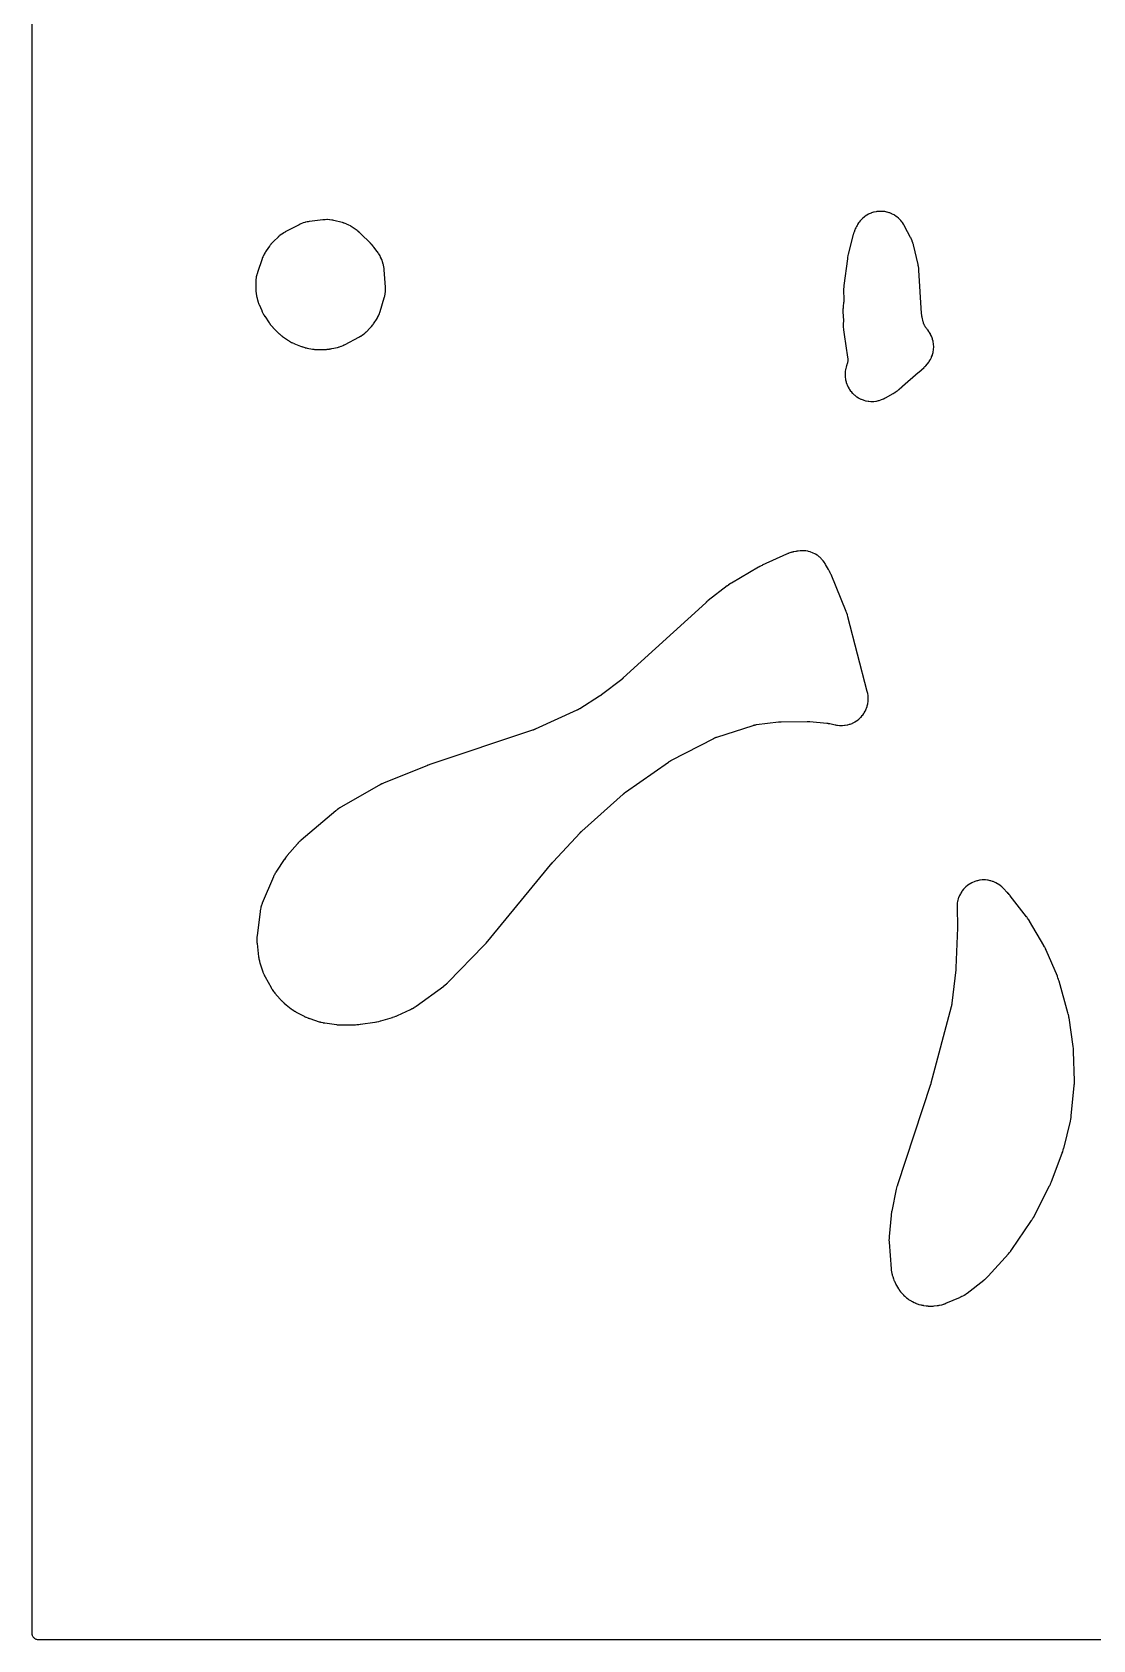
# Model space of a CAD drawing. Header units: millimetres. Extents: x 0 to 300, y 0 to 300.
# Drawn here: x -0.1 to 98.9, y -0.1 to 150 of the extents above; entities that cross this region are included whole.
import ezdxf

# ---------------------------------------------------------------- set-up
doc = ezdxf.new("R2010")
doc.units = ezdxf.units.MM
doc.layers.add('CUT', color=7, linetype='CONTINUOUS')

msp = doc.modelspace()

# ---------------------------------------------------------------- linework, layer by layer
at = {"layer": 'CUT'}
msp.add_lwpolyline([(298.5625, -0.0625), (1.4375, -0.0625), (0.5522, -0.0625), (0.4788, -0.0589), (0.4206, -0.0503), (0.3635, -0.036), (0.3082, -0.0162), (0.255, 0.009), (0.2046, 0.0392), (0.1573, 0.0743), (0.1137, 0.1137), (0.0743, 0.1573), (0.0392, 0.2046), (0.009, 0.255), (-0.0162, 0.3082), (-0.036, 0.3635), (-0.0503, 0.4206), (-0.0589, 0.4788), (-0.0625, 0.5522), (-0.0625, 1.4375), (-0.0625, 298.5575)], dxfattribs=at)
for points in [[(20.8122, 126.8038), (20.8113, 126.7885), (20.8064, 126.6893), (20.8058, 126.674), (20.7955, 126.2366), (20.7953, 126.2207), (20.7956, 126.1177), (20.7958, 126.1019), (20.7976, 126.04), (20.7994, 126.0084), (20.8162, 125.8032), (20.8197, 125.7717), (20.828, 125.7104), (20.8303, 125.6947), (20.8468, 125.593), (20.8496, 125.5774), (20.9167, 125.2241), (20.9199, 125.2084), (20.942, 125.1068), (20.9456, 125.0912), (20.9605, 125.0305), (20.969, 124.9997), (21.0293, 124.8007), (21.0394, 124.7703), (21.0607, 124.7116), (21.0663, 124.6966), (21.1044, 124.5998), (21.1104, 124.585), (21.357, 124.0034), (21.3627, 123.9903), (21.401, 123.9058), (21.407, 123.8929), (21.4312, 123.8427), (21.4442, 123.8173), (21.5324, 123.6542), (21.5466, 123.6295), (21.5754, 123.5818), (21.583, 123.5696), (21.6328, 123.4914), (21.6406, 123.4795), (22.0449, 122.8775), (22.0526, 122.8663), (22.1034, 122.7942), (22.1114, 122.7832), (22.1429, 122.7405), (22.1595, 122.7191), (22.2707, 122.5821), (22.2883, 122.5614), (22.3235, 122.5218), (22.3327, 122.5117), (22.3928, 122.4472), (22.4022, 122.4373), (22.8552, 121.9723), (22.8654, 121.9621), (22.932, 121.8969), (22.9424, 121.887), (22.9833, 121.8488), (23.0048, 121.8297), (23.147, 121.7093), (23.1693, 121.6913), (23.2138, 121.6571), (23.2252, 121.6485), (23.3005, 121.5935), (23.3122, 121.5852), (23.7697, 121.2674), (23.783, 121.2584), (23.8701, 121.2013), (23.8836, 121.1926), (23.9369, 121.1597), (23.9646, 121.1436), (24.1474, 121.0437), (24.1759, 121.0291), (24.2324, 121.002), (24.2469, 120.9953), (24.3421, 120.9528), (24.3568, 120.9464), (24.9631, 120.6949), (24.9782, 120.6888), (25.0768, 120.651), (25.0921, 120.6454), (25.1519, 120.6243), (25.1829, 120.6143), (25.3855, 120.5549), (25.417, 120.5467), (25.4787, 120.5321), (25.4946, 120.5286), (25.5981, 120.5073), (25.6141, 120.5042), (26.1007, 120.4174), (26.1156, 120.4149), (26.2125, 120.4001), (26.2275, 120.3981), (26.2859, 120.3906), (26.316, 120.3876), (26.5115, 120.3727), (26.5416, 120.3712), (26.6006, 120.3697), (26.6157, 120.3695), (26.7137, 120.3694), (26.7288, 120.3696), (27.2941, 120.3836), (27.3088, 120.3842), (27.4042, 120.3889), (27.4189, 120.3898), (27.4762, 120.394), (27.5055, 120.3969), (27.6951, 120.4203), (27.7242, 120.4246), (27.7808, 120.4344), (27.7953, 120.4371), (27.8891, 120.4558), (27.9034, 120.4588), (28.4175, 120.5742), (28.4305, 120.5773), (28.5147, 120.5982), (28.5277, 120.6016), (28.578, 120.6153), (28.6037, 120.6228), (28.7668, 120.6751), (28.8169, 120.6936), (28.9747, 120.7602), (28.9991, 120.7711), (29.0462, 120.7935), (29.0582, 120.7993), (29.1358, 120.8383), (29.1477, 120.8445), (30.4299, 121.5253), (30.443, 121.5324), (30.527, 121.5797), (30.5398, 121.5871), (30.5896, 121.6168), (30.6147, 121.6326), (30.7731, 121.738), (30.8208, 121.7732), (30.9679, 121.8937), (30.9904, 121.913), (31.0334, 121.9519), (31.0443, 121.962), (31.1142, 122.0284), (31.1248, 122.0388), (31.4625, 122.3762), (31.4733, 122.3872), (31.5422, 122.4597), (31.5526, 122.4709), (31.5929, 122.5155), (31.6129, 122.5389), (31.7391, 122.6939), (31.758, 122.7182), (31.7934, 122.7667), (31.8024, 122.7792), (31.8594, 122.8614), (31.868, 122.8741), (32.0665, 123.1767), (32.0743, 123.1888), (32.1238, 123.2684), (32.1313, 123.2807), (32.1599, 123.3293), (32.1739, 123.3545), (32.2601, 123.518), (32.2844, 123.5703), (32.3545, 123.7414), (32.3647, 123.7683), (32.3835, 123.8214), (32.3882, 123.8351), (32.4174, 123.9242), (32.4217, 123.9379), (32.7969, 125.1851), (32.8007, 125.1982), (32.8244, 125.2838), (32.8279, 125.297), (32.8409, 125.3488), (32.847, 125.3755), (32.882, 125.5471), (32.8904, 125.6011), (32.9094, 125.7729), (32.9129, 125.8274), (32.9163, 126.0025), (32.9162, 126.0299), (32.9147, 126.0832), (32.9142, 126.0969), (32.9098, 126.1856), (32.909, 126.1993), (32.7915, 127.8246), (32.79, 127.8416), (32.7789, 127.952), (32.7769, 127.969), (32.7683, 128.035), (32.763, 128.0687), (32.7225, 128.2836), (32.7061, 128.3499), (32.6415, 128.5588), (32.6305, 128.5911), (32.6073, 128.6535), (32.6011, 128.6694), (32.5594, 128.7722), (32.5528, 128.788), (32.5109, 128.8834), (32.5037, 128.8993), (32.4552, 129.0014), (32.4476, 129.017), (32.4167, 129.0775), (32.4, 129.108), (32.2859, 129.303), (32.2674, 129.3325), (32.2298, 129.389), (32.22, 129.4033), (32.1546, 129.4956), (32.1443, 129.5096), (31.8236, 129.9354), (31.8171, 129.9438), (31.7717, 130.002), (31.7648, 130.0106), (31.7343, 130.0482), (31.7192, 130.0661), (31.6233, 130.1754), (31.6081, 130.192), (31.5814, 130.2202), (31.574, 130.2279), (31.5229, 130.28), (31.5146, 130.2884), (30.58, 131.2047), (30.5709, 131.2134), (30.5114, 131.2694), (30.5022, 131.2779), (30.4657, 131.3107), (30.4467, 131.3272), (30.3209, 131.4313), (30.3012, 131.4469), (30.2621, 131.4767), (30.2521, 131.4842), (30.186, 131.5322), (30.1758, 131.5395), (29.8018, 131.7997), (29.7905, 131.8074), (29.7164, 131.8565), (29.7049, 131.8639), (29.6597, 131.8924), (29.6362, 131.9064), (29.4838, 131.9931), (29.4351, 132.0179), (29.2775, 132.0893), (29.2267, 132.1096), (29.0611, 132.1671), (29.0351, 132.1755), (28.9839, 132.1907), (28.9707, 132.1944), (28.8849, 132.2178), (28.8717, 132.2213), (28.094, 132.4142), (28.0807, 132.4173), (27.994, 132.4367), (27.9807, 132.4396), (27.9283, 132.4501), (27.9014, 132.4548), (27.7283, 132.4813), (27.674, 132.4872), (27.5016, 132.4977), (27.447, 132.4985), (27.2719, 132.4933), (27.2447, 132.4918), (27.1914, 132.4878), (27.1778, 132.4866), (27.0895, 132.4779), (27.0759, 132.4764), (25.8082, 132.3221), (25.7948, 132.3203), (25.7078, 132.3077), (25.6944, 132.3056), (25.6423, 132.2969), (25.6157, 132.2918), (25.4461, 132.2554), (25.3938, 132.2417), (25.2304, 132.1909), (25.1795, 132.1725), (25.0192, 132.1062), (24.9945, 132.0954), (24.9466, 132.073), (24.9344, 132.0671), (24.8556, 132.0281), (24.8435, 132.022), (23.5531, 131.347), (23.5407, 131.3403), (23.4613, 131.2964), (23.4491, 131.2895), (23.402, 131.2619), (23.3782, 131.2473), (23.2278, 131.1498), (23.1824, 131.1173), (23.0418, 131.0063), (23.0203, 130.9884), (22.9791, 130.9527), (22.9686, 130.9434), (22.9014, 130.8822), (22.8912, 130.8727), (22.4934, 130.4935), (22.4829, 130.4833), (22.4158, 130.4161), (22.4057, 130.4057), (22.3663, 130.3644), (22.3467, 130.3427), (22.2228, 130.1991), (22.2043, 130.1765), (22.1692, 130.1316), (22.1603, 130.12), (22.1037, 130.0438), (22.0952, 130.032), (21.7858, 129.5936), (21.7777, 129.5819), (21.7261, 129.505), (21.7183, 129.493), (21.6884, 129.4461), (21.6736, 129.4217), (21.5829, 129.2631), (21.557, 129.2124), (21.4818, 129.0459), (21.4707, 129.0197), (21.4502, 128.9679), (21.4451, 128.9546), (21.413, 128.8677), (21.4083, 128.8543), (20.9622, 127.5502), (20.9575, 127.5357), (20.9277, 127.4409), (20.9233, 127.4262), (20.9069, 127.3688), (20.8993, 127.3392), (20.855, 127.1483), (20.8443, 127.0881), (20.8197, 126.8937), (20.8167, 126.8633)], [(75.5977, 123.9781), (75.5978, 123.9671), (75.5997, 123.8914), (75.6001, 123.8792), (75.6362, 123.0778), (75.6371, 123.045), (75.6377, 122.968), (75.6375, 122.9388), (75.6365, 122.9147), (75.6332, 122.856), (75.6314, 122.8307), (75.6259, 122.7665), (75.6241, 122.7345), (75.6177, 122.5291), (75.6191, 122.465), (75.6344, 122.2629), (75.6427, 122.1993), (75.6827, 121.9828), (75.6865, 121.9637), (75.6913, 121.9416), (75.6952, 121.923), (75.7036, 121.8803), (75.7075, 121.8591), (75.716, 121.8097), (75.7194, 121.7884), (76.0306, 119.6742), (76.0358, 119.6319), (76.0419, 119.5704), (76.0435, 119.5543), (76.0459, 119.5074), (76.0462, 119.5024), (76.0464, 119.4978), (76.0465, 119.4968), (76.0479, 119.4693), (76.048, 119.4472), (76.048, 119.4364), (76.048, 119.4341), (76.0481, 119.4264), (76.0481, 119.4126), (76.0474, 119.3971), (76.0469, 119.3856), (76.0463, 119.3708), (76.0455, 119.3515), (76.0444, 119.3275), (76.0402, 119.2808), (76.0393, 119.271), (76.0393, 119.2709), (76.0392, 119.2705), (76.0299, 119.2034), (76.0276, 119.1867), (76.0172, 119.1313), (76.0172, 119.131), (75.9976, 119.0481), (75.976, 118.9731), (75.9633, 118.9325), (75.9321, 118.8406), (75.9276, 118.8267), (75.9106, 118.7724), (75.9026, 118.7444), (75.8556, 118.5637), (75.8437, 118.5066), (75.8149, 118.3247), (75.8086, 118.2668), (75.7975, 118.0829), (75.7968, 118.0247), (75.8037, 117.8406), (75.8087, 117.7826), (75.8333, 117.6), (75.8439, 117.5428), (75.8861, 117.3635), (75.9022, 117.3075), (75.9617, 117.1332), (75.9831, 117.079), (76.0592, 116.9112), (76.0858, 116.8594), (76.1777, 116.6998), (76.2092, 116.6508), (76.3162, 116.5009), (76.3523, 116.4552), (76.4734, 116.3163), (76.5138, 116.2743), (76.6477, 116.1479), (76.6919, 116.11), (76.8375, 115.9972), (76.8852, 115.9638), (77.0411, 115.8656), (77.0918, 115.8369), (77.2564, 115.7543), (77.3097, 115.7307), (77.4815, 115.6644), (77.5368, 115.6461), (77.7143, 115.5968), (77.7711, 115.584), (77.9525, 115.5522), (78.0103, 115.5449), (78.194, 115.5308), (78.2522, 115.5291), (78.4364, 115.5329), (78.4945, 115.5369), (78.6774, 115.5585), (78.7349, 115.5682), (78.9148, 115.6074), (78.9711, 115.6226), (79.1464, 115.6791), (79.2009, 115.6997), (79.3722, 115.7739), (79.3987, 115.7862), (79.4497, 115.8113), (79.4627, 115.8179), (79.5466, 115.8618), (79.5594, 115.8687), (80.2856, 116.2712), (80.2995, 116.2792), (80.3896, 116.3323), (80.4033, 116.3407), (80.4565, 116.374), (80.4833, 116.3918), (80.6542, 116.5121), (80.6801, 116.5314), (80.7294, 116.5702), (80.7419, 116.5803), (80.8223, 116.6472), (80.8345, 116.6577), (80.8709, 116.6896), (80.8769, 116.6949), (80.8774, 116.6953), (80.8831, 116.7003), (80.8873, 116.704), (80.8972, 116.7126), (80.9015, 116.7163), (80.9421, 116.7511), (80.9475, 116.7557), (81.0819, 116.8737), (81.0872, 116.8784), (81.134, 116.9204), (81.149, 116.9338), (81.1552, 116.9393), (82.6081, 118.2154), (82.677, 118.276), (82.9196, 118.489), (83.171, 118.7099), (83.1821, 118.7198), (83.2533, 118.7856), (83.2641, 118.7958), (83.3059, 118.8363), (83.3268, 118.8576), (83.4571, 118.9973), (83.4955, 119.0429), (83.6098, 119.1927), (83.6435, 119.2419), (83.7423, 119.4023), (83.771, 119.4546), (83.8534, 119.624), (83.8768, 119.6789), (83.9419, 119.8557), (83.9598, 119.9125), (84.0071, 120.0949), (84.0191, 120.1533), (84.0481, 120.3395), (84.0544, 120.3988), (84.0647, 120.5869), (84.065, 120.6465), (84.0567, 120.8348), (84.0511, 120.8941), (84.0241, 121.0806), (84.0126, 121.1391), (83.9673, 121.322), (83.9501, 121.379), (83.8868, 121.5565), (83.864, 121.6116), (83.7834, 121.7819), (83.7553, 121.8345), (83.6582, 121.996), (83.625, 122.0455), (83.5108, 122.1986), (83.4924, 122.2221), (83.4508, 122.2725), (83.4457, 122.2786), (83.4277, 122.2998), (83.4023, 122.3312), (83.3553, 122.3918), (83.3074, 122.46), (83.2776, 122.5069), (83.2362, 122.5793), (83.2109, 122.6288), (83.1763, 122.7047), (83.1557, 122.7563), (83.1284, 122.8351), (83.1067, 122.9084), (83.0958, 122.9487), (82.9843, 123.4017), (82.9819, 123.4115), (82.978, 123.428), (82.9697, 123.4677), (82.957, 123.5352), (82.952, 123.5652), (82.9515, 123.5684), (82.9474, 123.5985), (82.9394, 123.6668), (82.9355, 123.7072), (82.9343, 123.724), (82.9336, 123.7341), (82.6868, 127.7752), (82.6858, 127.7881), (82.6789, 127.8717), (82.6777, 127.8846), (82.6725, 127.9347), (82.6692, 127.9604), (82.6446, 128.1263), (82.6403, 128.1518), (82.6308, 128.2013), (82.6282, 128.214), (82.6106, 128.296), (82.6077, 128.3086), (82.1704, 130.15), (82.1673, 130.1623), (82.1465, 130.2422), (82.1432, 130.2545), (82.1297, 130.3023), (82.1223, 130.3266), (82.0714, 130.4813), (82.0535, 130.5288), (81.9896, 130.6787), (81.9792, 130.7019), (81.9578, 130.7467), (81.9522, 130.7581), (81.9151, 130.8318), (81.9093, 130.8431), (81.354, 131.891), (81.3469, 131.9041), (81.2994, 131.9885), (81.292, 132.0014), (81.2622, 132.0514), (81.2464, 132.0766), (81.1407, 132.2355), (81.1053, 132.2835), (80.9861, 132.4292), (80.9461, 132.4733), (80.813, 132.6065), (80.7688, 132.6465), (80.6232, 132.7658), (80.5753, 132.8012), (80.4185, 132.9055), (80.3674, 132.9359), (80.201, 133.0242), (80.1471, 133.0494), (79.9728, 133.1207), (79.9167, 133.1405), (79.7362, 133.1942), (79.6783, 133.2083), (79.4934, 133.2438), (79.4345, 133.2521), (79.247, 133.2692), (79.1874, 133.2716), (78.9992, 133.2699), (78.9397, 133.2664), (78.7525, 133.2461), (78.6937, 133.2368), (78.5095, 133.198), (78.4519, 133.1828), (78.2724, 133.126), (78.2166, 133.1052), (78.0436, 133.0308), (77.9901, 133.0046), (77.8254, 132.9135), (77.7747, 132.8821), (77.6198, 132.7751), (77.5726, 132.7388), (77.4291, 132.6169), (77.3856, 132.5762), (77.2549, 132.4407), (77.2157, 132.3958), (77.0991, 132.2481), (77.0645, 132.1995), (76.9617, 132.0387), (76.9463, 132.0132), (76.9174, 131.9627), (76.9102, 131.9497), (76.8642, 131.8645), (76.8573, 131.8513), (76.8043, 131.7469), (76.7971, 131.7321), (76.7513, 131.6354), (76.7445, 131.6204), (76.7186, 131.5616), (76.7061, 131.5311), (76.6308, 131.3309), (76.6201, 131.2998), (76.6008, 131.2385), (76.5961, 131.2228), (76.5668, 131.1199), (76.5625, 131.104), (76.0963, 129.2791), (76.0922, 129.2617), (76.0668, 129.1484), (76.0631, 129.1309), (76.0355, 128.9877), (76.0324, 128.9701), (76.0138, 128.8554), (76.0112, 128.8377), (75.6857, 126.3648), (75.6844, 126.3542), (75.676, 126.2801), (75.6748, 126.2691), (75.6702, 126.2204), (75.6685, 126.1969), (75.6603, 126.0504), (75.6595, 126.0277), (75.6588, 125.9884), (75.6587, 125.9777), (75.6588, 125.904), (75.6589, 125.8921), (75.6754, 125.0692), (75.6755, 125.0401), (75.6747, 124.9717), (75.6738, 124.9424), (75.6722, 124.907), (75.6705, 124.8777), (75.6652, 124.8096), (75.6624, 124.7805), (75.6166, 124.3651), (75.6166, 124.365), (75.6154, 124.3541), (75.6084, 124.2779), (75.6075, 124.2665), (75.6039, 124.2164), (75.6026, 124.1923), (75.5977, 124.0417), (75.5974, 124.0184)], [(20.9115, 65.028), (20.9126, 65.0157), (20.9207, 64.9361), (20.9221, 64.9239), (21.0717, 63.703), (21.0736, 63.6892), (21.0867, 63.5994), (21.0889, 63.5856), (21.098, 63.5319), (21.1034, 63.5045), (21.142, 63.3274), (21.1486, 63.3003), (21.1627, 63.2476), (21.1665, 63.2342), (21.192, 63.1471), (21.196, 63.1338), (21.4356, 62.381), (21.4402, 62.3669), (21.4716, 62.2761), (21.4766, 62.2622), (21.4968, 62.2081), (21.5078, 62.1806), (21.5838, 62.0041), (21.5962, 61.9773), (21.6216, 61.9254), (21.6283, 61.9122), (21.6728, 61.827), (21.6798, 61.814), (22.2283, 60.8224), (22.2359, 60.8089), (22.2868, 60.7223), (22.2948, 60.7091), (22.3267, 60.6579), (22.3437, 60.632), (22.4585, 60.4673), (22.4768, 60.4423), (22.5138, 60.3947), (22.5234, 60.3826), (22.587, 60.3048), (22.5969, 60.293), (23.0658, 59.7491), (23.0749, 59.7387), (23.1353, 59.6718), (23.1447, 59.6616), (23.1819, 59.6223), (23.2014, 59.6026), (23.3311, 59.4776), (23.3515, 59.4589), (23.3922, 59.4231), (23.4027, 59.4141), (23.4717, 59.3562), (23.4825, 59.3474), (24.1036, 58.8507), (24.1146, 58.8421), (24.1864, 58.7874), (24.1975, 58.7791), (24.2415, 58.7472), (24.2643, 58.7314), (24.4151, 58.6321), (24.4386, 58.6174), (24.4853, 58.5897), (24.4973, 58.5828), (24.576, 58.5385), (24.5882, 58.5318), (25.3227, 58.1407), (25.3347, 58.1345), (25.4126, 58.0952), (25.4246, 58.0893), (25.472, 58.0667), (25.4965, 58.0557), (25.6571, 57.9878), (25.6821, 57.978), (25.7312, 57.9597), (25.7439, 57.9552), (25.8264, 57.9267), (25.8391, 57.9225), (26.7318, 57.6362), (26.7439, 57.6324), (26.8229, 57.6089), (26.8351, 57.6054), (26.8829, 57.5923), (26.9075, 57.5861), (27.0681, 57.5492), (27.0929, 57.5441), (27.1417, 57.535), (27.1542, 57.5328), (27.2355, 57.5195), (27.2481, 57.5176), (28.3263, 57.3643), (28.3372, 57.3629), (28.4138, 57.3534), (28.4252, 57.3521), (28.4755, 57.3469), (28.4997, 57.3448), (28.6513, 57.3353), (28.6747, 57.3343), (28.7154, 57.3333), (28.7264, 57.3331), (28.8027, 57.3327), (28.815, 57.3328), (30.0876, 57.3519), (30.1073, 57.3525), (30.2344, 57.3586), (30.2539, 57.3598), (30.4131, 57.3727), (30.4326, 57.3746), (30.5591, 57.3889), (30.5785, 57.3914), (31.9213, 57.5885), (31.943, 57.5921), (32.0841, 57.6181), (32.1057, 57.6225), (32.2813, 57.6617), (32.3028, 57.6669), (32.4415, 57.7032), (32.4628, 57.7092), (33.5495, 58.0369), (33.5695, 58.0433), (33.6986, 58.0873), (33.7184, 58.0944), (33.8784, 58.1551), (33.8979, 58.1629), (34.0236, 58.2158), (34.0428, 58.2242), (35.2411, 58.7779), (35.2543, 58.7842), (35.3399, 58.8264), (35.353, 58.833), (35.4038, 58.8596), (35.4294, 58.8738), (35.5939, 58.9703), (35.6188, 58.9858), (35.6668, 59.0172), (35.679, 59.0254), (35.7575, 59.0795), (35.7694, 59.088), (38.3472, 60.9619), (38.3575, 60.9695), (38.4236, 61.0197), (38.4337, 61.0276), (38.4727, 61.0586), (38.4924, 61.0749), (38.6179, 61.1836), (38.6368, 61.2007), (38.6731, 61.235), (38.6823, 61.2438), (38.7415, 61.3021), (38.7505, 61.3111), (42.0876, 64.7396), (42.0961, 64.7485), (42.1509, 64.8071), (42.1592, 64.8162), (42.2264, 64.8912), (42.2345, 64.9005), (42.2868, 64.9613), (42.2947, 64.9707), (48.4665, 72.4539), (48.4699, 72.4579), (48.4776, 72.4672), (48.481, 72.4712), (48.489, 72.4807), (48.4931, 72.4856), (48.5028, 72.4969), (48.507, 72.5018), (48.5119, 72.5074), (48.5161, 72.5122), (48.526, 72.5234), (48.5297, 72.5276), (48.5378, 72.5366), (48.5494, 72.5494), (48.5546, 72.555), (51.0667, 75.2705), (51.0741, 75.2784), (51.0915, 75.2967), (51.0989, 75.3045), (51.108, 75.3139), (51.1156, 75.3216), (51.1333, 75.3394), (51.1409, 75.347), (51.1498, 75.3557), (51.1575, 75.3632), (51.1756, 75.3806), (51.1835, 75.388), (51.1931, 75.397), (51.201, 75.4043), (51.2195, 75.4213), (51.2275, 75.4285), (55.1033, 78.8864), (55.1132, 78.895), (55.1362, 78.9149), (55.1461, 78.9234), (55.1583, 78.9337), (55.1683, 78.942), (55.1919, 78.9612), (55.2021, 78.9694), (55.2138, 78.9787), (55.2241, 78.9868), (55.2482, 79.0053), (55.2586, 79.0132), (55.2714, 79.0228), (55.2819, 79.0305), (55.3065, 79.0484), (55.3172, 79.0559), (59.3224, 81.87), (59.3348, 81.8786), (59.3638, 81.8983), (59.3763, 81.9066), (59.3917, 81.9166), (59.4043, 81.9248), (59.434, 81.9435), (59.4468, 81.9514), (59.4616, 81.9604), (59.4745, 81.9681), (59.5048, 81.9858), (59.5179, 81.9933), (59.5339, 82.0022), (59.547, 82.0095), (59.5779, 82.0262), (59.5912, 82.0332), (63.5367, 84.081), (63.5451, 84.0853), (63.5582, 84.0919), (63.5799, 84.1025), (63.6092, 84.1164), (63.6355, 84.1283), (63.6564, 84.1374), (63.6685, 84.1425), (63.673, 84.1444), (63.6992, 84.1548), (63.7581, 84.1772), (63.7936, 84.1899), (63.8057, 84.1939), (63.8147, 84.1968), (67.2167, 85.2904), (67.2268, 85.2936), (67.2425, 85.2985), (67.2685, 85.3061), (67.3036, 85.3157), (67.3349, 85.3238), (67.3598, 85.3297), (67.3741, 85.3329), (67.3794, 85.3341), (67.4105, 85.3404), (67.4799, 85.3532), (67.5217, 85.3598), (67.5358, 85.3617), (67.5463, 85.3631), (69.5706, 85.6133), (69.583, 85.6147), (69.6119, 85.6179), (69.6242, 85.6191), (69.6394, 85.6206), (69.6517, 85.6217), (69.6807, 85.624), (69.6931, 85.625), (69.7074, 85.6259), (69.7198, 85.6267), (69.7488, 85.6283), (69.7612, 85.6288), (69.7764, 85.6294), (69.7888, 85.6299), (69.8178, 85.6306), (69.8303, 85.6309), (72.2448, 85.6607), (72.2568, 85.6608), (72.2849, 85.6607), (72.2969, 85.6606), (72.3116, 85.6604), (72.3237, 85.6602), (72.3517, 85.6594), (72.3637, 85.659), (72.3776, 85.6584), (72.3896, 85.6578), (72.4176, 85.6563), (72.4296, 85.6556), (72.4443, 85.6546), (72.4563, 85.6537), (72.4842, 85.6514), (72.4962, 85.6504), (74.0986, 85.4983), (74.1119, 85.497), (74.1429, 85.4936), (74.1562, 85.492), (74.1724, 85.49), (74.1856, 85.4882), (74.2165, 85.4839), (74.2298, 85.4819), (74.2449, 85.4796), (74.2581, 85.4774), (74.2889, 85.4722), (74.3021, 85.4698), (74.3181, 85.4669), (74.3312, 85.4643), (74.3618, 85.4582), (74.3749, 85.4554), (74.8747, 85.3471), (74.889, 85.3442), (74.9819, 85.3264), (74.9962, 85.3238), (75.0523, 85.3145), (75.0811, 85.3104), (75.2663, 85.2887), (75.3244, 85.2848), (75.5083, 85.2812), (75.5665, 85.2829), (75.7499, 85.2972), (75.8076, 85.3045), (75.9888, 85.3364), (76.0455, 85.3493), (76.2227, 85.3987), (76.278, 85.417), (76.4496, 85.4833), (76.5028, 85.5068), (76.6672, 85.5894), (76.7178, 85.6181), (76.8734, 85.7162), (76.9211, 85.7496), (77.0664, 85.8623), (77.1106, 85.9002), (77.2444, 86.0265), (77.2847, 86.0684), (77.4056, 86.2071), (77.4417, 86.2528), (77.5486, 86.4025), (77.5801, 86.4514), (77.672, 86.6108), (77.6985, 86.6626), (77.7746, 86.8301), (77.796, 86.8842), (77.8554, 87.0583), (77.8716, 87.1142), (77.9138, 87.2932), (77.9245, 87.3504), (77.9492, 87.5327), (77.9542, 87.5907), (77.9612, 87.7745), (77.9606, 87.8327), (77.9497, 88.0164), (77.9435, 88.0742), (77.9145, 88.2585), (77.9093, 88.2871), (77.8977, 88.3427), (77.8946, 88.3569), (77.8731, 88.4491), (77.8697, 88.4632), (76.0661, 95.4356), (76.0606, 95.4554), (76.0228, 95.5832), (76.0167, 95.6028), (75.9638, 95.7615), (75.957, 95.7808), (75.9106, 95.9058), (75.9031, 95.9249), (74.4846, 99.3767), (74.4763, 99.396), (74.4201, 99.5202), (74.4111, 99.5392), (74.3352, 99.6925), (74.3256, 99.7111), (74.2608, 99.8311), (74.2505, 99.8494), (73.9808, 100.3099), (73.9733, 100.3223), (73.9239, 100.4023), (73.9161, 100.4145), (73.8852, 100.4618), (73.8689, 100.4857), (73.7602, 100.6359), (73.724, 100.6811), (73.603, 100.8183), (73.5627, 100.8598), (73.4291, 100.9847), (73.3849, 101.0221), (73.2399, 101.1336), (73.1924, 101.1666), (73.0373, 101.2635), (72.9868, 101.2918), (72.823, 101.3734), (72.7701, 101.3966), (72.5993, 101.4621), (72.5443, 101.4801), (72.368, 101.5288), (72.3115, 101.5415), (72.1313, 101.5729), (72.0739, 101.5801), (71.8915, 101.5941), (71.8337, 101.5957), (71.6508, 101.592), (71.5931, 101.588), (71.4089, 101.5665), (71.3802, 101.5624), (71.3245, 101.5531), (71.3102, 101.5506), (71.2179, 101.5329), (71.2037, 101.53), (70.9661, 101.4786), (70.9504, 101.475), (70.8486, 101.4501), (70.833, 101.4461), (70.7723, 101.4295), (70.7415, 101.4202), (70.5427, 101.3542), (70.5124, 101.3432), (70.4539, 101.3202), (70.4389, 101.3141), (70.3425, 101.2732), (70.3277, 101.2667), (68.0707, 100.2369), (68.0569, 100.2304), (67.9678, 100.187), (67.9541, 100.1801), (67.8436, 100.1228), (67.8302, 100.1155), (67.7434, 100.0676), (67.7301, 100.0601), (65.1978, 98.5771), (65.1816, 98.5673), (65.0772, 98.5016), (65.0613, 98.4913), (64.933, 98.4048), (64.9175, 98.394), (64.8175, 98.3219), (64.8023, 98.3106), (63.0338, 96.9487), (63.0239, 96.9408), (62.9599, 96.8894), (62.9501, 96.8813), (62.8712, 96.815), (62.8616, 96.8068), (62.7998, 96.7527), (62.7904, 96.7443), (55.1032, 89.7181), (55.0961, 89.7117), (55.0796, 89.6969), (55.0725, 89.6906), (55.0637, 89.6829), (55.0565, 89.6767), (55.0397, 89.6623), (55.0324, 89.6561), (55.0239, 89.649), (55.0166, 89.6429), (54.9994, 89.6288), (54.992, 89.6228), (54.983, 89.6155), (54.9755, 89.6096), (54.958, 89.5958), (54.9505, 89.59), (53.0638, 88.1382), (53.0553, 88.1318), (53.0353, 88.1168), (53.0267, 88.1104), (53.0162, 88.1027), (53.0075, 88.0965), (52.9873, 88.082), (52.9785, 88.0758), (52.9684, 88.0688), (52.9596, 88.0627), (52.939, 88.0487), (52.9301, 88.0428), (52.9192, 88.0356), (52.9103, 88.0297), (52.8893, 88.0162), (52.8803, 88.0105), (51.0302, 86.8484), (51.0175, 86.8406), (50.9877, 86.8225), (50.9749, 86.8149), (50.9591, 86.8057), (50.9462, 86.7983), (50.9158, 86.7813), (50.9027, 86.7741), (50.8876, 86.766), (50.8744, 86.759), (50.8435, 86.743), (50.8302, 86.7362), (50.8139, 86.7281), (50.8005, 86.7216), (50.769, 86.7066), (50.7555, 86.7003), (46.8638, 84.9243), (46.8529, 84.9194), (46.8272, 84.9081), (46.8161, 84.9033), (46.8026, 84.8976), (46.7915, 84.8929), (46.7655, 84.8823), (46.7543, 84.8778), (46.7414, 84.8728), (46.7302, 84.8685), (46.7039, 84.8585), (46.6927, 84.8543), (46.6788, 84.8493), (46.6675, 84.8453), (46.641, 84.8361), (46.6296, 84.8322), (37.0481, 81.6448), (37.0394, 81.6418), (36.9791, 81.6208), (36.9699, 81.6174), (36.8952, 81.5899), (36.8862, 81.5865), (36.8275, 81.5638), (36.8179, 81.56), (32.7282, 79.8974), (32.7097, 79.8896), (32.5905, 79.8364), (32.5723, 79.8279), (32.425, 79.7561), (32.4071, 79.747), (32.2917, 79.686), (32.2741, 79.6763), (28.7296, 77.6463), (28.7178, 77.6393), (28.6414, 77.5933), (28.6298, 77.5861), (28.5845, 77.5573), (28.5617, 77.5421), (28.4158, 77.4398), (28.3937, 77.4235), (28.3513, 77.3908), (28.3405, 77.3823), (28.2712, 77.3262), (28.2607, 77.3175), (25.0442, 74.5917), (25.0358, 74.5844), (24.9776, 74.5332), (24.969, 74.5255), (24.9316, 74.4912), (24.9138, 74.4743), (24.8055, 74.3668), (24.7891, 74.3499), (24.7612, 74.32), (24.7538, 74.3118), (24.7026, 74.2548), (24.6944, 74.2455), (23.7381, 73.1346), (23.7264, 73.1206), (23.6518, 73.0284), (23.6405, 73.014), (23.5505, 72.8955), (23.5396, 72.8808), (23.4708, 72.7842), (23.4604, 72.7692), (22.7364, 71.6855), (22.7286, 71.6735), (22.6788, 71.5949), (22.6712, 71.5827), (22.6424, 71.5348), (22.6283, 71.5099), (22.5401, 71.3461), (22.5272, 71.3206), (22.5031, 71.2701), (22.4971, 71.2571), (22.4589, 71.1722), (22.4532, 71.1591), (21.4122, 68.6834), (21.4071, 68.6707), (21.3744, 68.5879), (21.3696, 68.5751), (21.3511, 68.5249), (21.3422, 68.499), (21.2892, 68.3316), (21.2751, 68.2787), (21.2376, 68.1072), (21.2323, 68.0804), (21.2233, 68.0276), (21.2211, 68.0141), (21.2081, 67.9261), (21.2062, 67.9125), (20.9228, 65.6415), (20.9214, 65.6293), (20.9132, 65.5497), (20.912, 65.5374), (20.908, 65.4895), (20.9065, 65.465), (20.8998, 65.3073), (20.8998, 65.2581), (20.9061, 65.1005), (20.9076, 65.0759)], [(79.8949, 37.2289), (79.8952, 37.2037), (79.897, 37.1543), (79.8976, 37.1417), (79.9023, 37.0598), (79.9031, 37.0472), (80.0962, 34.5777), (80.0978, 34.5598), (80.1104, 34.4438), (80.1126, 34.4259), (80.1222, 34.3566), (80.1282, 34.3212), (80.1741, 34.0925), (80.1822, 34.0575), (80.2, 33.9898), (80.2048, 33.9725), (80.2379, 33.8606), (80.2433, 33.8435), (80.3084, 33.6454), (80.3139, 33.6292), (80.3516, 33.5247), (80.3576, 33.5087), (80.382, 33.4467), (80.3954, 33.4153), (80.4882, 33.2137), (80.5034, 33.183), (80.5346, 33.1242), (80.5429, 33.1092), (80.5977, 33.0127), (80.6064, 32.9979), (80.7784, 32.7143), (80.7853, 32.7033), (80.8308, 32.6319), (80.8379, 32.6209), (80.8662, 32.5786), (80.8811, 32.5573), (80.9798, 32.4225), (81.0124, 32.3819), (81.1224, 32.2562), (81.14, 32.237), (81.1751, 32.2001), (81.1842, 32.1908), (81.244, 32.1309), (81.2533, 32.1218), (81.3637, 32.0158), (81.3747, 32.0055), (81.4472, 31.9394), (81.4584, 31.9294), (81.5029, 31.8908), (81.5262, 31.8716), (81.6784, 31.7524), (81.7277, 31.7176), (81.8911, 31.6143), (81.917, 31.5988), (81.9683, 31.5699), (81.9815, 31.5627), (82.0681, 31.5167), (82.0815, 31.5098), (82.2354, 31.4329), (82.2495, 31.4261), (82.3415, 31.3831), (82.3558, 31.3766), (82.4117, 31.3523), (82.4407, 31.3405), (82.6282, 31.2702), (82.6878, 31.2513), (82.8816, 31.2008), (82.912, 31.1937), (82.9718, 31.1814), (82.9872, 31.1785), (83.0872, 31.1606), (83.1026, 31.1581), (83.355, 31.1198), (83.3681, 31.118), (83.453, 31.107), (83.4661, 31.1054), (83.5172, 31.1), (83.5435, 31.0977), (83.712, 31.0871), (83.7647, 31.0861), (83.9335, 31.0904), (83.9598, 31.0916), (84.0111, 31.0952), (84.0243, 31.0962), (84.1095, 31.104), (84.1226, 31.1053), (84.3874, 31.1353), (84.4019, 31.1372), (84.4961, 31.1502), (84.5106, 31.1524), (84.567, 31.1616), (84.5958, 31.167), (84.7793, 31.2062), (84.8359, 31.2212), (85.0147, 31.2781), (85.0423, 31.2876), (85.0959, 31.3076), (85.1096, 31.3129), (85.1979, 31.3483), (85.2114, 31.3539), (86.563, 31.9344), (86.5746, 31.9395), (86.6497, 31.9737), (86.6612, 31.9791), (86.706, 32.0006), (86.7286, 32.012), (86.8722, 32.0887), (86.9159, 32.1145), (87.0525, 32.203), (87.0735, 32.2172), (87.114, 32.2459), (87.1242, 32.2534), (87.1905, 32.3026), (87.2006, 32.3102), (88.7455, 33.5082), (88.7557, 33.5163), (88.8215, 33.5696), (88.8316, 33.5779), (88.8704, 33.6109), (88.8899, 33.6281), (89.0142, 33.7431), (89.0329, 33.7612), (89.0688, 33.7974), (89.0778, 33.8067), (89.1361, 33.8681), (89.145, 33.8777), (91.0364, 35.9596), (91.0503, 35.9754), (91.1387, 36.0799), (91.152, 36.0962), (91.2583, 36.231), (91.271, 36.2478), (91.3518, 36.3582), (91.364, 36.3754), (93.1338, 38.9784), (93.1438, 38.9937), (93.2076, 39.0939), (93.2172, 39.1095), (93.2933, 39.2377), (93.3024, 39.2535), (93.36, 39.3575), (93.3686, 39.3736), (94.8879, 42.3262), (94.8955, 42.3416), (94.9438, 42.4424), (94.951, 42.4581), (95.008, 42.5863), (95.0147, 42.6021), (95.0571, 42.7056), (95.0634, 42.7216), (96.0607, 45.367), (96.0669, 45.3841), (96.1051, 45.4957), (96.1108, 45.513), (96.1545, 45.6545), (96.1596, 45.6719), (96.1911, 45.7857), (96.1957, 45.8032), (96.8199, 48.3602), (96.8245, 48.3809), (96.8525, 48.5162), (96.8565, 48.5371), (96.8855, 48.7079), (96.8887, 48.729), (96.9071, 48.8659), (96.9095, 48.887), (97.1803, 51.6497), (97.1818, 51.6681), (97.1898, 51.7879), (97.1908, 51.8064), (97.1962, 51.957), (97.1966, 51.9755), (97.1972, 52.0956), (97.197, 52.114), (97.1271, 54.8544), (97.1264, 54.8724), (97.1199, 54.989), (97.1186, 55.007), (97.1061, 55.1531), (97.1043, 55.171), (97.0908, 55.2871), (97.0885, 55.3049), (96.6945, 57.995), (96.6914, 58.014), (96.6694, 58.1368), (96.6657, 58.1556), (96.6332, 58.3087), (96.6289, 58.3274), (96.5991, 58.4486), (96.5942, 58.4672), (95.768, 61.4132), (95.7624, 61.4319), (95.7242, 61.553), (95.718, 61.5715), (95.6651, 61.7217), (95.6583, 61.74), (95.6123, 61.8583), (95.6049, 61.8764), (94.5627, 64.3166), (94.555, 64.3339), (94.5031, 64.4455), (94.4948, 64.4626), (94.4253, 64.6005), (94.4165, 64.6173), (94.3577, 64.7254), (94.3484, 64.7419), (93.0153, 67.0174), (93.005, 67.0343), (92.9364, 67.143), (92.9256, 67.1595), (92.835, 67.2931), (92.8237, 67.3092), (92.748, 67.4132), (92.7361, 67.429), (91.211, 69.3866), (91.2007, 69.3995), (91.1323, 69.4824), (91.1216, 69.495), (91.0331, 69.5966), (91.022, 69.6089), (90.9492, 69.6879), (90.9379, 69.6999), (90.5792, 70.0683), (90.5686, 70.0789), (90.4989, 70.147), (90.4881, 70.1573), (90.4452, 70.1972), (90.4227, 70.2171), (90.2755, 70.3407), (90.2277, 70.3769), (90.0711, 70.4838), (90.02, 70.5151), (89.8535, 70.6058), (89.7994, 70.6318), (89.6247, 70.7054), (89.5684, 70.7259), (89.3872, 70.7817), (89.3291, 70.7965), (89.1432, 70.8339), (89.0839, 70.8428), (88.8952, 70.8615), (88.8353, 70.8644), (88.6458, 70.8642), (88.5859, 70.8611), (88.3973, 70.842), (88.338, 70.8329), (88.1522, 70.795), (88.0941, 70.7801), (87.9131, 70.7239), (87.8568, 70.7033), (87.6822, 70.6292), (87.6283, 70.6031), (87.462, 70.512), (87.4109, 70.4806), (87.2546, 70.3734), (87.2069, 70.337), (87.062, 70.2147), (87.0182, 70.1738), (86.8862, 70.0376), (86.8467, 69.9925), (86.729, 69.8439), (86.6942, 69.7951), (86.592, 69.6354), (86.5622, 69.5834), (86.4764, 69.4143), (86.4519, 69.3596), (86.3834, 69.1828), (86.3646, 69.1258), (86.3141, 68.9431), (86.301, 68.8846), (86.269, 68.6977), (86.2618, 68.6382), (86.2485, 68.4464), (86.2471, 68.4165), (86.246, 68.3579), (86.2458, 68.3429), (86.2464, 68.2455), (86.2466, 68.2305), (86.2972, 66.5637), (86.2973, 66.5573), (86.2977, 66.5423), (86.2978, 66.5359), (86.298, 66.5205), (86.2981, 66.5126), (86.2983, 66.4941), (86.2983, 66.4862), (86.2983, 66.4771), (86.2982, 66.4692), (86.298, 66.4507), (86.2979, 66.4428), (86.2978, 66.4387), (86.2976, 66.4294), (86.297, 66.4075), (86.2966, 66.3982), (86.1469, 62.6535), (86.1466, 62.6464), (86.1458, 62.6296), (86.1454, 62.6224), (86.1444, 62.6054), (86.1439, 62.5966), (86.1426, 62.5761), (86.1419, 62.5673), (86.1412, 62.5572), (86.1405, 62.5484), (86.1387, 62.5278), (86.1379, 62.519), (86.1375, 62.5145), (86.1364, 62.5041), (86.1338, 62.4799), (86.1327, 62.4696), (85.7619, 59.3515), (85.7599, 59.3358), (85.7549, 59.299), (85.7526, 59.2833), (85.7497, 59.2644), (85.7471, 59.2488), (85.7408, 59.2125), (85.738, 59.197), (85.7346, 59.1792), (85.7315, 59.1637), (85.7239, 59.1276), (85.7206, 59.1121), (85.7163, 59.0933), (85.7126, 59.0779), (85.7038, 59.0421), (85.6999, 59.0268), (83.8098, 51.894), (83.8084, 51.8887), (83.8051, 51.8764), (83.8036, 51.8711), (83.8001, 51.8585), (83.7983, 51.852), (83.794, 51.8369), (83.7921, 51.8304), (83.7899, 51.823), (83.788, 51.8165), (83.7834, 51.8015), (83.7817, 51.7958), (83.7779, 51.7837), (83.7723, 51.7664), (83.7699, 51.7588), (80.681, 42.4029), (80.6759, 42.3866), (80.6442, 42.2806), (80.6395, 42.2642), (80.6035, 42.13), (80.5993, 42.1135), (80.5737, 42.0058), (80.57, 41.9892), (80.1476, 39.9612), (80.1443, 39.9442), (80.1246, 39.8339), (80.1218, 39.8168), (80.1011, 39.6777), (80.0988, 39.6606), (80.0855, 39.5493), (80.0837, 39.5321), (79.9064, 37.5745), (79.9054, 37.5619), (79.8997, 37.4801), (79.8989, 37.4675), (79.8966, 37.4182), (79.8959, 37.393)]]:
    msp.add_lwpolyline(points, close=True, dxfattribs=at)

doc.saveas('drawing.dxf')
